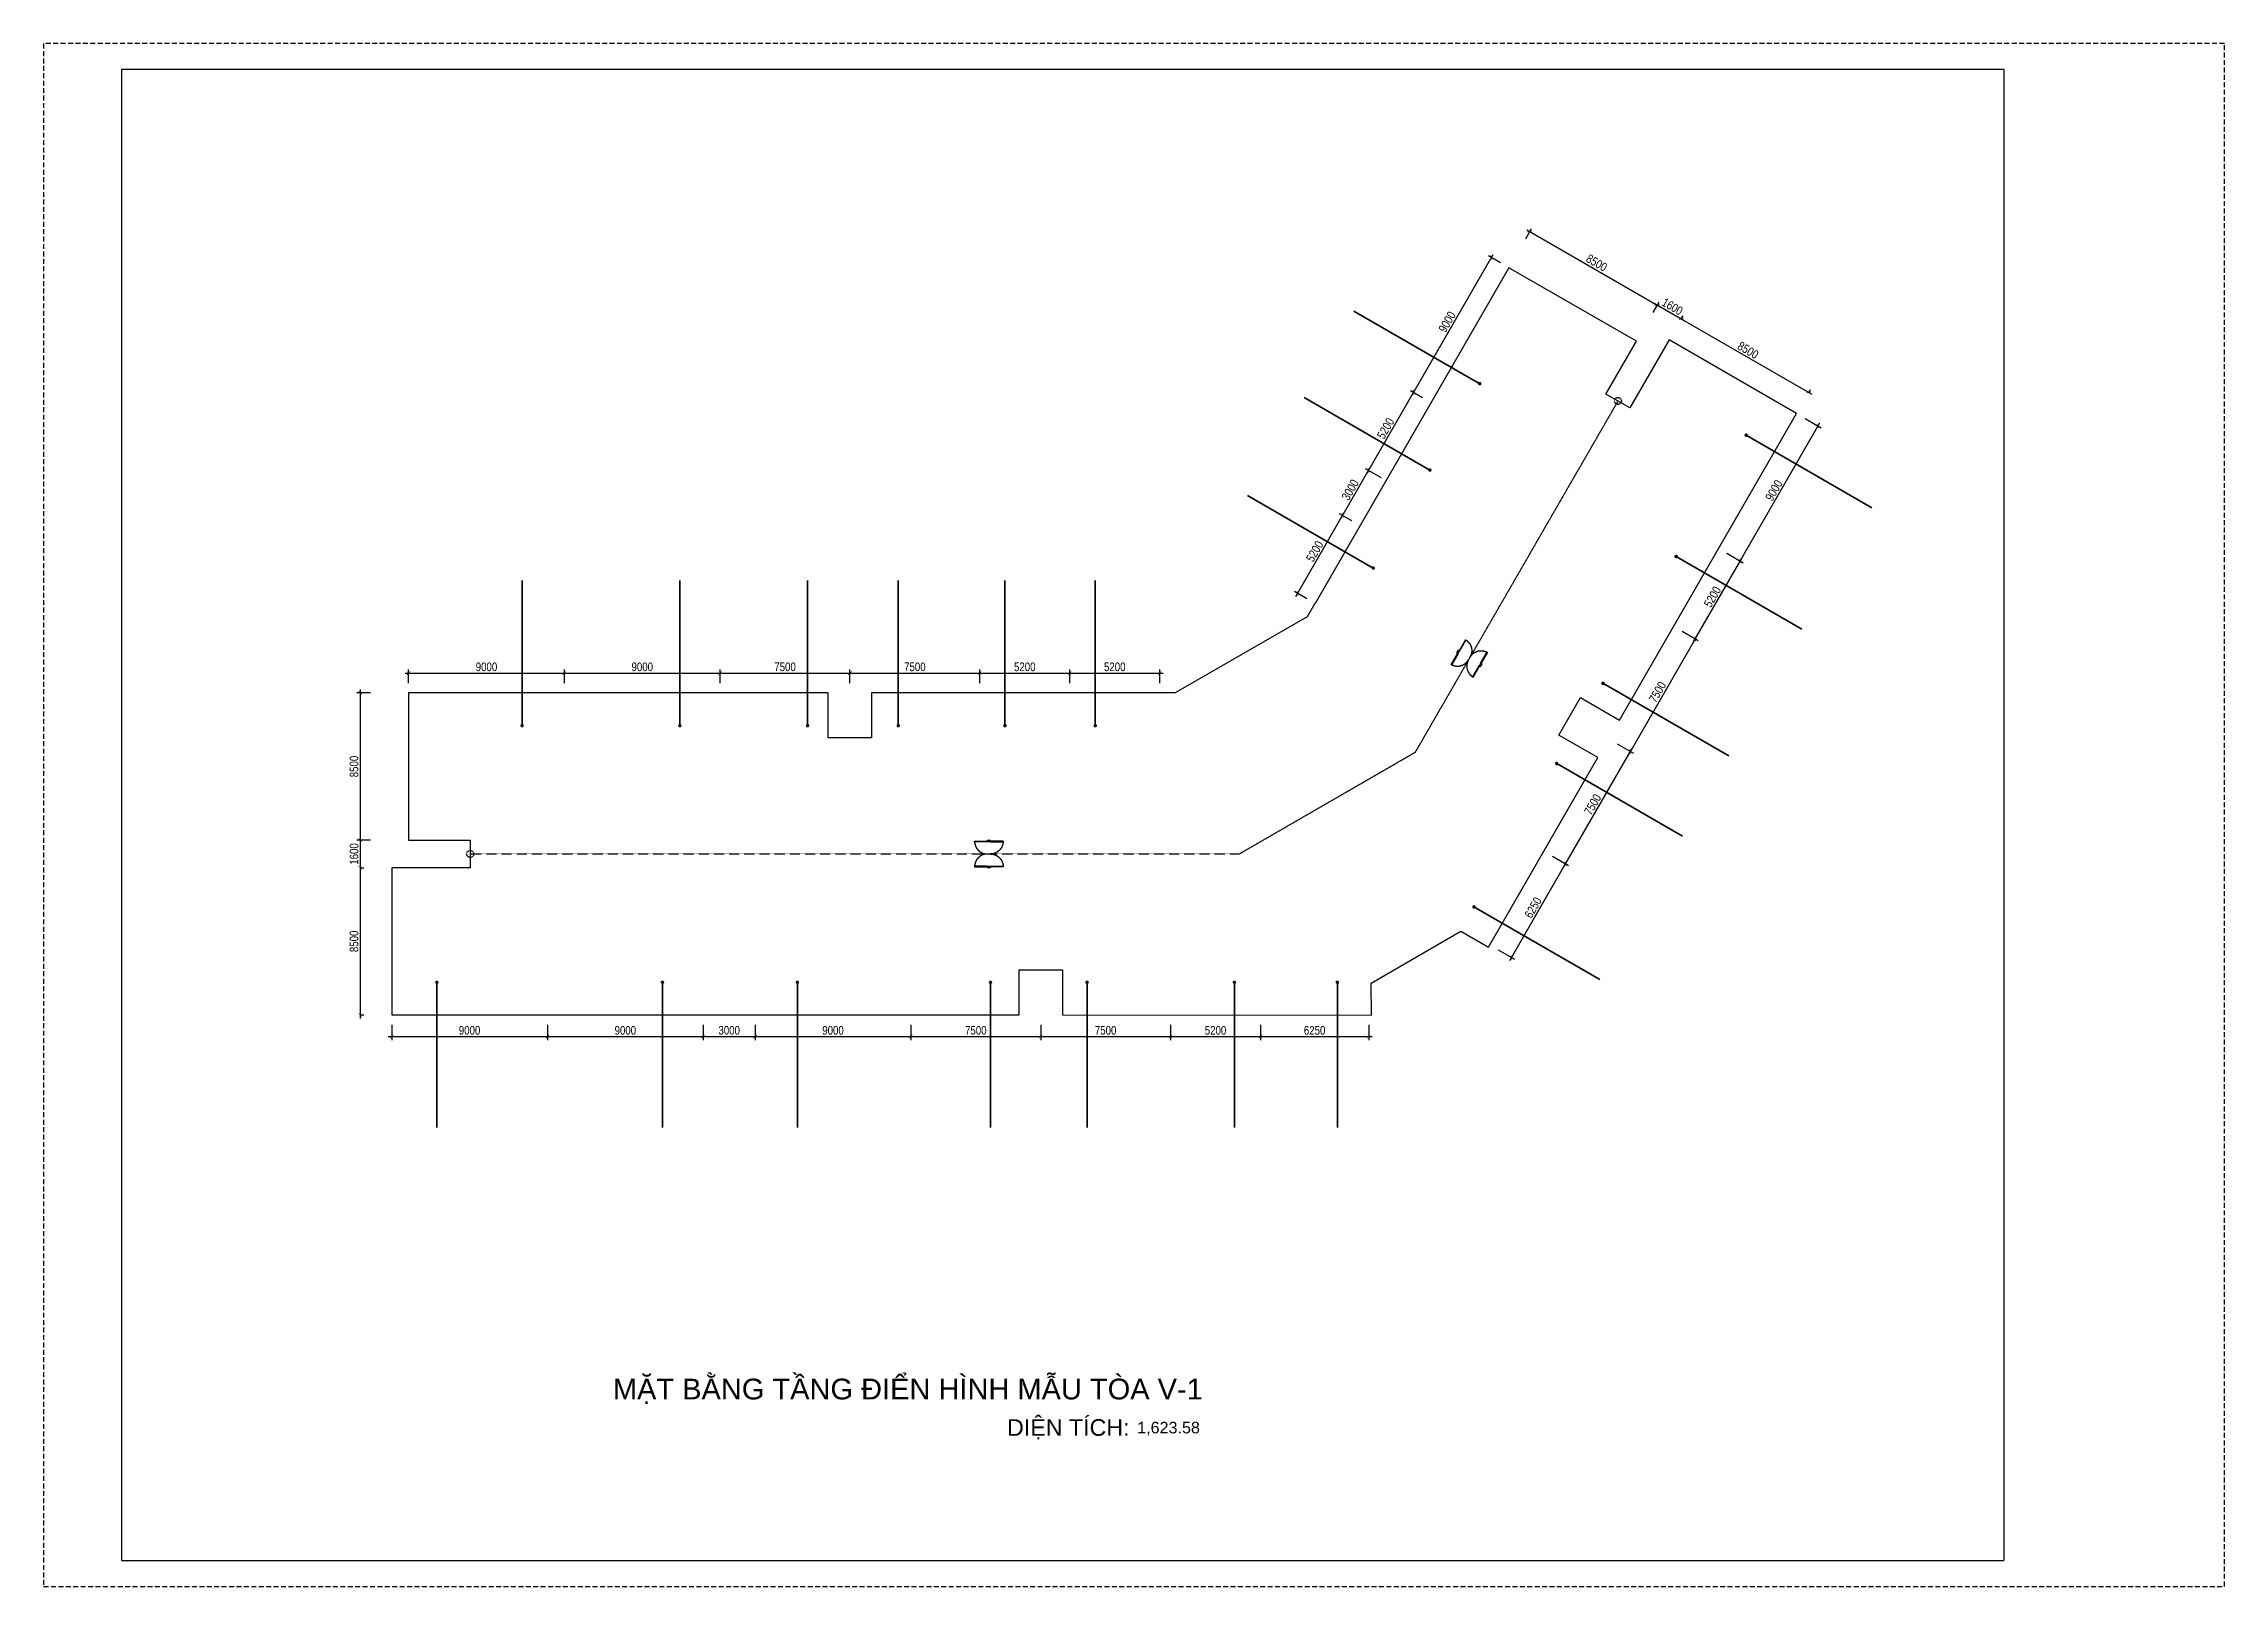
# Model space of a CAD drawing. Header units: millimetres. Extents: x 43 to 126043, y -89269 to -169.
import ezdxf
from ezdxf.enums import TextEntityAlignment as Align

# ---------------------------------------------------------------- set-up
doc = ezdxf.new("R2010")
doc.units = ezdxf.units.MM
doc.linetypes.add('HIDDEN', pattern=[9.525, 6.35, -3.175])
doc.layers.get('0').update_dxf_attribs({"color": 231})
doc.layers.get('DefPoints').update_dxf_attribs({"color": 191})
for name, color, linetype in [('A-DIMS', 8, 'Continuous'), ('A-DOOR', 142, 'Continuous'), ('MDI-BAO', 1, 'Continuous')]:
    doc.layers.add(name, color=color, linetype=linetype)
for name, color, linetype, lineweight in [('A-SHBD', 7, 'Continuous', 35), ('A-TEXT', 255, 'Continuous', 25), ('text', 7, 'Continuous', 20)]:
    doc.layers.add(name, color=color, linetype=linetype, lineweight=lineweight)
doc.layers.add('MDI-HANHLANG', color=5, linetype='HIDDEN', plot=False)
doc.styles.add('250602-MB CO CAU CĂN HO X1-3A-1$0$style1', font='arial.ttf')
doc.styles.add('VTK_Arial', font='arial.ttf', dxfattribs={"width": 0.8})
doc.dimstyles.new('250602-MB CO CAU CĂN HO X1-3A-1$0$Dim_50', dxfattribs={"dimscale": 50, "dimtxt": 2, "dimasz": 1.5, "dimexe": 1, "dimexo": 0, "dimgap": 1, "dimtad": 1, "dimdec": 0, "dimlfac": -1, "dimzin": 12, "dimdsep": 46, "dimtxsty": '250602-MB CO CAU CĂN HO X1-3A-1$0$style1', "dimblk1": '250602-MB CO CAU CĂN HO X1-3A-1$0$_ARCHTICK', "dimblk2": '250602-MB CO CAU CĂN HO X1-3A-1$0$_ARCHTICK', "dimsah": 1, "dimcen": 1.5, "dimdle": 1.5, "dimclrd": 256, "dimclre": 256, "dimclrt": 2, "dimadec": 1, "dimazin": 3, "dimtm": 1e-09, "dimtfac": 0.416667, "dimtdec": 0, "dimtix": 1, "dimtmove": 2, "dimatfit": 3, "dimfxl": 7, "dimfxlon": 1, "dimtolj": 1, "dimtzin": 0, "dimlwd": -1, "dimlwe": -1, "dimarcsym": 1})
doc.dimstyles.new('A-2.5-DIM200', dxfattribs={"dimscale": 200, "dimtxt": 2.5, "dimasz": 1, "dimexe": 1, "dimexo": 0, "dimgap": 0.5, "dimtad": 1, "dimdec": 0, "dimzin": 12, "dimdsep": 46, "dimtxsty": 'VTK_Arial', "dimblk": 'ARCHTICK', "dimcen": 0, "dimdle": 1, "dimclrd": 256, "dimclre": 256, "dimclrt": 7, "dimadec": 1, "dimazin": 3, "dimtfac": 1, "dimtdec": 0, "dimtmove": 0, "dimatfit": 2, "dimfxl": 20, "dimtolj": 1, "dimtzin": 0, "dimlwd": -1, "dimlwe": -1, "dimarcsym": 0})

# ---------------------------------------------------------------- blocks, each defined once
blk = doc.blocks.new('VTK-A1_BoKhungTen')
at = {"layer": 'DefPoints', "linetype": 'HIDDEN', "ltscale": 0.3}
blk.add_lwpolyline([(0, -594), (840, -594), (840, 0), (0, 0)], close=True, dxfattribs=at)
at = {"layer": 'DefPoints'}
for points in [[(755, -10), (30, -10), (30, -584), (755, -584)], [(755, -10), (755, -584)]]:
    blk.add_lwpolyline(points, dxfattribs=at)
blk = doc.blocks.new('*U321')
for p, q in [((-635, -90), (-635, -50)), ((-100, -70), (-635, -70)), ((-100, -90), (-100, -50)), ((-635, -1480), (-635, -1520)), ((-100, -1500), (-635, -1500)), ((-100, -1480), (-100, -1520))]:
    blk.add_line(p, q)
for points in [[(180, 0), (180, -60), (40, -60), (40, -50), (0, -50), (0, 0)], [(0, -50), (0, -90), (-735, -90), (-735, -50)], [(0, -1520), (0, -1480), (-735, -1480), (-735, -1520)], [(180, -1570), (180, -1510), (40, -1510), (40, -1520), (0, -1520), (0, -1570)]]:
    blk.add_lwpolyline(points, close=True)
at = {"linetype": 'HIDDEN', "ltscale": 1000}
for centre, start, end in [((0, -50), 180.00004, 270), ((0, -1520), 90, 179.99996)]:
    blk.add_arc(centre, 735, start, end, dxfattribs=at)
blk = doc.blocks.new('*U318')
for p, q in [((-635, -90), (-635, -50)), ((-100, -70), (-635, -70)), ((-100, -90), (-100, -50)), ((-635, -1480), (-635, -1520)), ((-100, -1500), (-635, -1500)), ((-100, -1480), (-100, -1520))]:
    blk.add_line(p, q)
for points in [[(180, 0), (180, -60), (40, -60), (40, -50), (0, -50), (0, 0)], [(0, -50), (0, -90), (-735, -90), (-735, -50)], [(0, -1520), (0, -1480), (-735, -1480), (-735, -1520)], [(180, -1570), (180, -1510), (40, -1510), (40, -1520), (0, -1520), (0, -1570)]]:
    blk.add_lwpolyline(points, close=True)
at = {"linetype": 'HIDDEN', "ltscale": 1000}
for centre, start, end in [((0, -50), 180.00004, 270), ((0, -1520), 90, 179.99996)]:
    blk.add_arc(centre, 735, start, end, dxfattribs=at)
blk = doc.blocks.new('*U319')
for p, q in [((-635, -90), (-635, -50)), ((-100, -70), (-635, -70)), ((-100, -90), (-100, -50)), ((-635, -1480), (-635, -1520)), ((-100, -1500), (-635, -1500)), ((-100, -1480), (-100, -1520))]:
    blk.add_line(p, q)
for points in [[(180, 0), (180, -60), (40, -60), (40, -50), (0, -50), (0, 0)], [(0, -50), (0, -90), (-735, -90), (-735, -50)], [(0, -1520), (0, -1480), (-735, -1480), (-735, -1520)], [(180, -1570), (180, -1510), (40, -1510), (40, -1520), (0, -1520), (0, -1570)]]:
    blk.add_lwpolyline(points, close=True)
at = {"linetype": 'HIDDEN', "ltscale": 1000}
for centre, start, end in [((0, -50), 180.00004, 270), ((0, -1520), 90, 179.99996)]:
    blk.add_arc(centre, 735, start, end, dxfattribs=at)
blk = doc.blocks.new('*U320')
for p, q in [((-635, -90), (-635, -50)), ((-100, -70), (-635, -70)), ((-100, -90), (-100, -50)), ((-635, -1480), (-635, -1520)), ((-100, -1500), (-635, -1500)), ((-100, -1480), (-100, -1520))]:
    blk.add_line(p, q)
for points in [[(180, 0), (180, -60), (40, -60), (40, -50), (0, -50), (0, 0)], [(0, -50), (0, -90), (-735, -90), (-735, -50)], [(0, -1520), (0, -1480), (-735, -1480), (-735, -1520)], [(180, -1570), (180, -1510), (40, -1510), (40, -1520), (0, -1520), (0, -1570)]]:
    blk.add_lwpolyline(points, close=True)
at = {"linetype": 'HIDDEN', "ltscale": 1000}
for centre, start, end in [((0, -50), 180.00004, 270), ((0, -1520), 90, 179.99996)]:
    blk.add_arc(centre, 735, start, end, dxfattribs=at)
blk = doc.blocks.new('250602-MB CO CAU CĂN HO X1-3A-1$0$_ARCHTICK')
at = {"color": 0, "linetype": 'ByBlock', "const_width": 0.15}
blk.add_lwpolyline([(-0.5, -0.5), (0.5, 0.5)], dxfattribs=at)
blk = doc.blocks.new('_ArchTick')
at = {"color": 0, "linetype": 'ByBlock', "const_width": 0.15}
blk.add_lwpolyline([(-0.5, -0.5), (0.5, 0.5)], dxfattribs=at)
blk = doc.blocks.new('*D322')
at = {"layer": 'A-DIMS', "transparency": 16777216}
for p, q in [((20932, -36519), (30332, -36519)), ((21132, -37102), (21132, -36319)), ((30132, -37102), (30132, -36319))]:
    blk.add_line(p, q, dxfattribs=at)
at = {"layer": 'DefPoints', "color": 0, "transparency": 16777216}
for p in [(30132, -36519), (21132, -37102, 0), (30132, -37102, 0)]:
    blk.add_point(p, dxfattribs=at)
at = {"layer": 'A-DIMS', "transparency": 16777216, "xscale": 200, "yscale": 200, "zscale": 200, "rotation": 180}
blk.add_blockref('_ArchTick', (21132, -36519), dxfattribs=at)
at = {"layer": 'A-DIMS', "transparency": 16777216, "xscale": 200, "yscale": 200, "zscale": 200}
blk.add_blockref('_ArchTick', (30132, -36519), dxfattribs=at)
at = {"layer": 'A-DIMS', "color": 7, "transparency": 16777216, "insert": (25632, -36164), "char_height": 500, "attachment_point": 5, "style": 'VTK_Arial'}
blk.add_mtext('\\A1;9000', dxfattribs=at)
blk = doc.blocks.new('*D323')
at = {"layer": 'A-DIMS', "transparency": 16777216}
for p, q in [((29932, -36519), (39332, -36519)), ((30132, -37102), (30132, -36319)), ((39132, -37102), (39132, -36319))]:
    blk.add_line(p, q, dxfattribs=at)
at = {"layer": 'DefPoints', "color": 0, "transparency": 16777216}
for p in [(39132, -36519), (30132, -37102, 0), (39132, -37102, 0)]:
    blk.add_point(p, dxfattribs=at)
at = {"layer": 'A-DIMS', "transparency": 16777216, "xscale": 200, "yscale": 200, "zscale": 200, "rotation": 180}
blk.add_blockref('_ArchTick', (30132, -36519), dxfattribs=at)
at = {"layer": 'A-DIMS', "transparency": 16777216, "xscale": 200, "yscale": 200, "zscale": 200}
blk.add_blockref('_ArchTick', (39132, -36519), dxfattribs=at)
at = {"layer": 'A-DIMS', "color": 7, "transparency": 16777216, "insert": (34632, -36164), "char_height": 500, "attachment_point": 5, "style": 'VTK_Arial'}
blk.add_mtext('\\A1;9000', dxfattribs=at)
blk = doc.blocks.new('*D324')
at = {"layer": 'A-DIMS', "transparency": 16777216}
for p, q in [((38932, -36519), (46832, -36519)), ((39132, -37102), (39132, -36319)), ((46632, -37102), (46632, -36319))]:
    blk.add_line(p, q, dxfattribs=at)
at = {"layer": 'DefPoints', "color": 0, "transparency": 16777216}
for p in [(46632, -36519), (39132, -37102, 0), (46632, -37102, 0)]:
    blk.add_point(p, dxfattribs=at)
at = {"layer": 'A-DIMS', "transparency": 16777216, "xscale": 200, "yscale": 200, "zscale": 200, "rotation": 180}
blk.add_blockref('_ArchTick', (39132, -36519), dxfattribs=at)
at = {"layer": 'A-DIMS', "transparency": 16777216, "xscale": 200, "yscale": 200, "zscale": 200}
blk.add_blockref('_ArchTick', (46632, -36519), dxfattribs=at)
at = {"layer": 'A-DIMS', "color": 7, "transparency": 16777216, "insert": (42882, -36164), "char_height": 500, "attachment_point": 5, "style": 'VTK_Arial'}
blk.add_mtext('\\A1;7500', dxfattribs=at)
blk = doc.blocks.new('*D325')
at = {"layer": 'A-DIMS', "transparency": 16777216}
for p, q in [((46432, -36519), (54332, -36519)), ((46632, -37102), (46632, -36319)), ((54132, -37102), (54132, -36319))]:
    blk.add_line(p, q, dxfattribs=at)
at = {"layer": 'DefPoints', "color": 0, "transparency": 16777216}
for p in [(54132, -36519), (46632, -37102, 0), (54132, -37102, 0)]:
    blk.add_point(p, dxfattribs=at)
at = {"layer": 'A-DIMS', "transparency": 16777216, "xscale": 200, "yscale": 200, "zscale": 200, "rotation": 180}
blk.add_blockref('_ArchTick', (46632, -36519), dxfattribs=at)
at = {"layer": 'A-DIMS', "transparency": 16777216, "xscale": 200, "yscale": 200, "zscale": 200}
blk.add_blockref('_ArchTick', (54132, -36519), dxfattribs=at)
at = {"layer": 'A-DIMS', "color": 7, "transparency": 16777216, "insert": (50382, -36164), "char_height": 500, "attachment_point": 5, "style": 'VTK_Arial'}
blk.add_mtext('\\A1;7500', dxfattribs=at)
blk = doc.blocks.new('*D326')
at = {"layer": 'A-DIMS', "transparency": 16777216}
for p, q in [((53932, -36519), (59532, -36519)), ((54132, -37102), (54132, -36319)), ((59332, -37102), (59332, -36319))]:
    blk.add_line(p, q, dxfattribs=at)
at = {"layer": 'DefPoints', "color": 0, "transparency": 16777216}
for p in [(59332, -36519), (54132, -37102, 0), (59332, -37102, 0)]:
    blk.add_point(p, dxfattribs=at)
at = {"layer": 'A-DIMS', "transparency": 16777216, "xscale": 200, "yscale": 200, "zscale": 200, "rotation": 180}
blk.add_blockref('_ArchTick', (54132, -36519), dxfattribs=at)
at = {"layer": 'A-DIMS', "transparency": 16777216, "xscale": 200, "yscale": 200, "zscale": 200}
blk.add_blockref('_ArchTick', (59332, -36519), dxfattribs=at)
at = {"layer": 'A-DIMS', "color": 7, "transparency": 16777216, "insert": (56732, -36164), "char_height": 500, "attachment_point": 5, "style": 'VTK_Arial'}
blk.add_mtext('\\A1;5200', dxfattribs=at)
blk = doc.blocks.new('*D327')
at = {"layer": 'A-DIMS', "transparency": 16777216}
for p, q in [((59132, -36519), (64732, -36519)), ((59332, -37102), (59332, -36319)), ((64532, -37102), (64532, -36319))]:
    blk.add_line(p, q, dxfattribs=at)
at = {"layer": 'DefPoints', "color": 0, "transparency": 16777216}
for p in [(64532, -36519), (59332, -37102, 0), (64532, -37102, 0)]:
    blk.add_point(p, dxfattribs=at)
at = {"layer": 'A-DIMS', "transparency": 16777216, "xscale": 200, "yscale": 200, "zscale": 200, "rotation": 180}
blk.add_blockref('_ArchTick', (59332, -36519), dxfattribs=at)
at = {"layer": 'A-DIMS', "transparency": 16777216, "xscale": 200, "yscale": 200, "zscale": 200}
blk.add_blockref('_ArchTick', (64532, -36519), dxfattribs=at)
at = {"layer": 'A-DIMS', "color": 7, "transparency": 16777216, "insert": (61932, -36164), "char_height": 500, "attachment_point": 5, "style": 'VTK_Arial'}
blk.add_mtext('\\A1;5200', dxfattribs=at)
blk = doc.blocks.new('*D328')
at = {"layer": 'A-DIMS', "transparency": 16777216}
for p, q in [((18930, -37668), (18136, -37668)), ((18336, -37468), (18336, -46368)), ((18930, -46168), (18136, -46168))]:
    blk.add_line(p, q, dxfattribs=at)
at = {"layer": 'DefPoints', "color": 0, "transparency": 16777216}
for p in [(18930, -37668, 0), (18336, -46168), (18930, -46168, 0)]:
    blk.add_point(p, dxfattribs=at)
at = {"layer": 'A-DIMS', "transparency": 16777216, "xscale": 200, "yscale": 200, "zscale": 200}
for p, rotation in [((18336, -37668), 90), ((18336, -46168), 270)]:
    blk.add_blockref('_ArchTick', p, dxfattribs=dict(at, rotation=rotation))
at = {"layer": 'A-DIMS', "color": 7, "transparency": 16777216, "insert": (17981, -41918), "char_height": 500, "attachment_point": 5, "rotation": 90, "style": 'VTK_Arial'}
blk.add_mtext('\\A1;8500', dxfattribs=at)
blk = doc.blocks.new('*D329')
at = {"layer": 'A-DIMS', "transparency": 16777216}
for p, q in [((18930, -46168), (18136, -46168)), ((18336, -45968), (18336, -47968)), ((18336, -47768), (18536, -47768))]:
    blk.add_line(p, q, dxfattribs=at)
at = {"layer": 'DefPoints', "color": 0, "transparency": 16777216}
for p in [(18930, -46168, 0), (18336, -47768, 0), (18336, -47768)]:
    blk.add_point(p, dxfattribs=at)
at = {"layer": 'A-DIMS', "transparency": 16777216, "xscale": 200, "yscale": 200, "zscale": 200}
for p, rotation in [((18336, -46168), 90), ((18336, -47768), 270)]:
    blk.add_blockref('_ArchTick', p, dxfattribs=dict(at, rotation=rotation))
at = {"layer": 'A-DIMS', "color": 7, "transparency": 16777216, "insert": (17981, -46968), "char_height": 500, "attachment_point": 5, "rotation": 90, "style": 'VTK_Arial'}
blk.add_mtext('\\A1;1600', dxfattribs=at)
blk = doc.blocks.new('*D330')
at = {"layer": 'A-DIMS', "transparency": 16777216}
for p, q in [((18336, -47568), (18336, -56468)), ((18336, -47768), (18536, -47768)), ((18336, -56268), (18536, -56268))]:
    blk.add_line(p, q, dxfattribs=at)
at = {"layer": 'DefPoints', "color": 0, "transparency": 16777216}
for p in [(18336, -47768, 0), (18336, -56268, 0), (18336, -56268)]:
    blk.add_point(p, dxfattribs=at)
at = {"layer": 'A-DIMS', "transparency": 16777216, "xscale": 200, "yscale": 200, "zscale": 200}
for p, rotation in [((18336, -47768), 90), ((18336, -56268), 270)]:
    blk.add_blockref('_ArchTick', p, dxfattribs=dict(at, rotation=rotation))
at = {"layer": 'A-DIMS', "color": 7, "transparency": 16777216, "insert": (17981, -52018), "char_height": 500, "attachment_point": 5, "rotation": 90, "style": 'VTK_Arial'}
blk.add_mtext('\\A1;8500', dxfattribs=at)
blk = doc.blocks.new('*D331')
at = {"layer": 'A-DIMS', "transparency": 16777216}
for p, q in [((19954, -57514), (29354, -57514)), ((20154, -56835), (20154, -57714)), ((29154, -56835), (29154, -57714))]:
    blk.add_line(p, q, dxfattribs=at)
at = {"layer": 'DefPoints', "color": 0, "transparency": 16777216}
for p in [(20154, -56835, 0), (29154, -56835, 0), (29154, -57514)]:
    blk.add_point(p, dxfattribs=at)
at = {"layer": 'A-DIMS', "transparency": 16777216, "xscale": 200, "yscale": 200, "zscale": 200, "rotation": 180}
blk.add_blockref('_ArchTick', (20154, -57514), dxfattribs=at)
at = {"layer": 'A-DIMS', "transparency": 16777216, "xscale": 200, "yscale": 200, "zscale": 200}
blk.add_blockref('_ArchTick', (29154, -57514), dxfattribs=at)
at = {"layer": 'A-DIMS', "color": 7, "transparency": 16777216, "insert": (24654, -57159), "char_height": 500, "attachment_point": 5, "style": 'VTK_Arial'}
blk.add_mtext('\\A1;9000', dxfattribs=at)
blk = doc.blocks.new('*D332')
at = {"layer": 'A-DIMS', "transparency": 16777216}
for p, q in [((28954, -57514), (38354, -57514)), ((29154, -56835), (29154, -57714)), ((38154, -56835), (38154, -57714))]:
    blk.add_line(p, q, dxfattribs=at)
at = {"layer": 'DefPoints', "color": 0, "transparency": 16777216}
for p in [(29154, -56835, 0), (38154, -56835, 0), (38154, -57514)]:
    blk.add_point(p, dxfattribs=at)
at = {"layer": 'A-DIMS', "transparency": 16777216, "xscale": 200, "yscale": 200, "zscale": 200, "rotation": 180}
blk.add_blockref('_ArchTick', (29154, -57514), dxfattribs=at)
at = {"layer": 'A-DIMS', "transparency": 16777216, "xscale": 200, "yscale": 200, "zscale": 200}
blk.add_blockref('_ArchTick', (38154, -57514), dxfattribs=at)
at = {"layer": 'A-DIMS', "color": 7, "transparency": 16777216, "insert": (33654, -57159), "char_height": 500, "attachment_point": 5, "style": 'VTK_Arial'}
blk.add_mtext('\\A1;9000', dxfattribs=at)
blk = doc.blocks.new('*D333')
at = {"layer": 'A-DIMS', "transparency": 16777216}
for p, q in [((37954, -57514), (41354, -57514)), ((38154, -56835), (38154, -57714)), ((41154, -56835), (41154, -57714))]:
    blk.add_line(p, q, dxfattribs=at)
at = {"layer": 'DefPoints', "color": 0, "transparency": 16777216}
for p in [(38154, -56835, 0), (41154, -56835, 0), (41154, -57514)]:
    blk.add_point(p, dxfattribs=at)
at = {"layer": 'A-DIMS', "transparency": 16777216, "xscale": 200, "yscale": 200, "zscale": 200, "rotation": 180}
blk.add_blockref('_ArchTick', (38154, -57514), dxfattribs=at)
at = {"layer": 'A-DIMS', "transparency": 16777216, "xscale": 200, "yscale": 200, "zscale": 200}
blk.add_blockref('_ArchTick', (41154, -57514), dxfattribs=at)
at = {"layer": 'A-DIMS', "color": 7, "transparency": 16777216, "insert": (39654, -57158), "char_height": 500, "attachment_point": 5, "style": 'VTK_Arial'}
blk.add_mtext('\\A1;3000', dxfattribs=at)
blk = doc.blocks.new('*D334')
at = {"layer": 'A-DIMS', "transparency": 16777216}
for p, q in [((40954, -57514), (50354, -57514)), ((41154, -56835), (41154, -57714)), ((50154, -56835), (50154, -57714))]:
    blk.add_line(p, q, dxfattribs=at)
at = {"layer": 'DefPoints', "color": 0, "transparency": 16777216}
for p in [(41154, -56835, 0), (50154, -56835, 0), (50154, -57514)]:
    blk.add_point(p, dxfattribs=at)
at = {"layer": 'A-DIMS', "transparency": 16777216, "xscale": 200, "yscale": 200, "zscale": 200, "rotation": 180}
blk.add_blockref('_ArchTick', (41154, -57514), dxfattribs=at)
at = {"layer": 'A-DIMS', "transparency": 16777216, "xscale": 200, "yscale": 200, "zscale": 200}
blk.add_blockref('_ArchTick', (50154, -57514), dxfattribs=at)
at = {"layer": 'A-DIMS', "color": 7, "transparency": 16777216, "insert": (45654, -57159), "char_height": 500, "attachment_point": 5, "style": 'VTK_Arial'}
blk.add_mtext('\\A1;9000', dxfattribs=at)
blk = doc.blocks.new('*D335')
at = {"layer": 'A-DIMS', "transparency": 16777216}
for p, q in [((49954, -57514), (57854, -57514)), ((50154, -56835), (50154, -57714)), ((57654, -56835), (57654, -57714))]:
    blk.add_line(p, q, dxfattribs=at)
at = {"layer": 'DefPoints', "color": 0, "transparency": 16777216}
for p in [(50154, -56835, 0), (57654, -56835, 0), (57654, -57514)]:
    blk.add_point(p, dxfattribs=at)
at = {"layer": 'A-DIMS', "transparency": 16777216, "xscale": 200, "yscale": 200, "zscale": 200, "rotation": 180}
blk.add_blockref('_ArchTick', (50154, -57514), dxfattribs=at)
at = {"layer": 'A-DIMS', "transparency": 16777216, "xscale": 200, "yscale": 200, "zscale": 200}
blk.add_blockref('_ArchTick', (57654, -57514), dxfattribs=at)
at = {"layer": 'A-DIMS', "color": 7, "transparency": 16777216, "insert": (53904, -57159), "char_height": 500, "attachment_point": 5, "style": 'VTK_Arial'}
blk.add_mtext('\\A1;7500', dxfattribs=at)
blk = doc.blocks.new('*D336')
at = {"layer": 'A-DIMS', "transparency": 16777216}
for p, q in [((57454, -57514), (65354, -57514)), ((57654, -56835), (57654, -57714)), ((65154, -56835), (65154, -57714))]:
    blk.add_line(p, q, dxfattribs=at)
at = {"layer": 'DefPoints', "color": 0, "transparency": 16777216}
for p in [(57654, -56835, 0), (65154, -56835, 0), (65154, -57514)]:
    blk.add_point(p, dxfattribs=at)
at = {"layer": 'A-DIMS', "transparency": 16777216, "xscale": 200, "yscale": 200, "zscale": 200, "rotation": 180}
blk.add_blockref('_ArchTick', (57654, -57514), dxfattribs=at)
at = {"layer": 'A-DIMS', "transparency": 16777216, "xscale": 200, "yscale": 200, "zscale": 200}
blk.add_blockref('_ArchTick', (65154, -57514), dxfattribs=at)
at = {"layer": 'A-DIMS', "color": 7, "transparency": 16777216, "insert": (61404, -57159), "char_height": 500, "attachment_point": 5, "style": 'VTK_Arial'}
blk.add_mtext('\\A1;7500', dxfattribs=at)
blk = doc.blocks.new('*D337')
at = {"layer": 'A-DIMS', "transparency": 16777216}
for p, q in [((64954, -57514), (70554, -57514)), ((65154, -56835), (65154, -57714)), ((70354, -56835), (70354, -57714))]:
    blk.add_line(p, q, dxfattribs=at)
at = {"layer": 'DefPoints', "color": 0, "transparency": 16777216}
for p in [(65154, -56835, 0), (70354, -56835, 0), (70354, -57514)]:
    blk.add_point(p, dxfattribs=at)
at = {"layer": 'A-DIMS', "transparency": 16777216, "xscale": 200, "yscale": 200, "zscale": 200, "rotation": 180}
blk.add_blockref('_ArchTick', (65154, -57514), dxfattribs=at)
at = {"layer": 'A-DIMS', "transparency": 16777216, "xscale": 200, "yscale": 200, "zscale": 200}
blk.add_blockref('_ArchTick', (70354, -57514), dxfattribs=at)
at = {"layer": 'A-DIMS', "color": 7, "transparency": 16777216, "insert": (67754, -57159), "char_height": 500, "attachment_point": 5, "style": 'VTK_Arial'}
blk.add_mtext('\\A1;5200', dxfattribs=at)
blk = doc.blocks.new('*D338')
at = {"layer": 'A-DIMS', "transparency": 16777216}
for p, q in [((70154, -57514), (76804, -57514)), ((70354, -56835), (70354, -57714)), ((76604, -56835), (76604, -57714))]:
    blk.add_line(p, q, dxfattribs=at)
at = {"layer": 'DefPoints', "color": 0, "transparency": 16777216}
for p in [(70354, -56835, 0), (76604, -56835, 0), (76604, -57514)]:
    blk.add_point(p, dxfattribs=at)
at = {"layer": 'A-DIMS', "transparency": 16777216, "xscale": 200, "yscale": 200, "zscale": 200, "rotation": 180}
blk.add_blockref('_ArchTick', (70354, -57514), dxfattribs=at)
at = {"layer": 'A-DIMS', "transparency": 16777216, "xscale": 200, "yscale": 200, "zscale": 200}
blk.add_blockref('_ArchTick', (76604, -57514), dxfattribs=at)
at = {"layer": 'A-DIMS', "color": 7, "transparency": 16777216, "insert": (73479, -57159), "char_height": 500, "attachment_point": 5, "style": 'VTK_Arial'}
blk.add_mtext('\\A1;6250', dxfattribs=at)
blk = doc.blocks.new('*D339')
at = {"layer": 'A-DIMS', "transparency": 16777216}
for p, q in [((72394, -32094), (75194, -27244)), ((75631, -27727), (74920, -27317)), ((73031, -32231), (72320, -31820))]:
    blk.add_line(p, q, dxfattribs=at)
at = {"layer": 'DefPoints', "color": 0, "transparency": 16777216}
for p in [(75094, -27417), (75631, -27727, 0), (73031, -32231, 0)]:
    blk.add_point(p, dxfattribs=at)
at = {"layer": 'A-DIMS', "transparency": 16777216, "xscale": 200, "yscale": 200, "zscale": 200}
for p, rotation in [((75094, -27417), 60.00000009061122), ((72494, -31920), 240.0000000906113)]:
    blk.add_blockref('_ArchTick', p, dxfattribs=dict(at, rotation=rotation))
at = {"layer": 'A-DIMS', "color": 7, "transparency": 16777216, "insert": (73486, -29491), "char_height": 500, "attachment_point": 5, "rotation": 60, "style": 'VTK_Arial'}
blk.add_mtext('\\A1;5200', dxfattribs=at)
blk = doc.blocks.new('*D340')
at = {"layer": 'A-DIMS', "transparency": 16777216}
for p, q in [((74994, -27590), (76694, -24646)), ((77346, -25253), (76420, -24719)), ((75631, -27727), (74920, -27317))]:
    blk.add_line(p, q, dxfattribs=at)
at = {"layer": 'DefPoints', "color": 0, "transparency": 16777216}
for p in [(76594, -24819), (77346, -25253, 0), (75631, -27727, 0)]:
    blk.add_point(p, dxfattribs=at)
at = {"layer": 'A-DIMS', "transparency": 16777216, "xscale": 200, "yscale": 200, "zscale": 200}
for p, rotation in [((76594, -24819), 60.00000009055861), ((75094, -27417), 240.0000000905586)]:
    blk.add_blockref('_ArchTick', p, dxfattribs=dict(at, rotation=rotation))
at = {"layer": 'A-DIMS', "color": 7, "transparency": 16777216, "insert": (75536, -25940), "char_height": 500, "attachment_point": 5, "rotation": 60, "style": 'VTK_Arial'}
blk.add_mtext('\\A1;3000', dxfattribs=at)
blk = doc.blocks.new('*D341')
at = {"layer": 'A-DIMS', "transparency": 16777216}
for p, q in [((76494, -24992), (79294, -20142)), ((79718, -20618), (79020, -20216)), ((77346, -25253), (76420, -24719))]:
    blk.add_line(p, q, dxfattribs=at)
at = {"layer": 'DefPoints', "color": 0, "transparency": 16777216}
for p in [(79194, -20316), (79718, -20618, 0), (77346, -25253, 0)]:
    blk.add_point(p, dxfattribs=at)
at = {"layer": 'A-DIMS', "transparency": 16777216, "xscale": 200, "yscale": 200, "zscale": 200}
for p, rotation in [((79194, -20316), 60.00000009055861), ((76594, -24819), 240.0000000905586)]:
    blk.add_blockref('_ArchTick', p, dxfattribs=dict(at, rotation=rotation))
at = {"layer": 'A-DIMS', "color": 7, "transparency": 16777216, "insert": (77586, -22390), "char_height": 500, "attachment_point": 5, "rotation": 60, "style": 'VTK_Arial'}
blk.add_mtext('\\A1;5200', dxfattribs=at)
blk = doc.blocks.new('*D342')
at = {"layer": 'A-DIMS', "transparency": 16777216}
for p, q in [((79094, -20489), (83794, -12348)), ((84218, -12824), (83520, -12421)), ((79718, -20618), (79020, -20216))]:
    blk.add_line(p, q, dxfattribs=at)
at = {"layer": 'DefPoints', "color": 0, "transparency": 16777216}
for p in [(83694, -12521), (84218, -12824, 0), (79718, -20618, 0)]:
    blk.add_point(p, dxfattribs=at)
at = {"layer": 'A-DIMS', "transparency": 16777216, "xscale": 200, "yscale": 200, "zscale": 200}
for p, rotation in [((83694, -12521), 60.00000009055861), ((79194, -20316), 240.0000000905586)]:
    blk.add_blockref('_ArchTick', p, dxfattribs=dict(at, rotation=rotation))
at = {"layer": 'A-DIMS', "color": 7, "transparency": 16777216, "insert": (81136, -16241), "char_height": 500, "attachment_point": 5, "rotation": 60, "style": 'VTK_Arial'}
blk.add_mtext('\\A1;9000', dxfattribs=at)
blk = doc.blocks.new('*D343')
at = {"layer": 'A-DIMS', "transparency": 16777216}
for p, q in [((85673, -11438), (86018, -10841)), ((85744, -10914), (93452, -15364)), ((93034, -15688), (93379, -15091))]:
    blk.add_line(p, q, dxfattribs=at)
at = {"layer": 'DefPoints', "color": 0, "transparency": 16777216}
for p in [(85673, -11438, 0), (93034, -15688, 0), (93279, -15264)]:
    blk.add_point(p, dxfattribs=at)
at = {"layer": 'A-DIMS', "transparency": 16777216, "xscale": 200, "yscale": 200, "zscale": 200}
for p, rotation in [((85918, -11014), 150.0000000906192), ((93279, -15264), 330.0000000906193)]:
    blk.add_blockref('_ArchTick', p, dxfattribs=dict(at, rotation=rotation))
at = {"layer": 'A-DIMS', "color": 7, "transparency": 16777216, "insert": (89776, -12831), "char_height": 500, "attachment_point": 5, "rotation": 330, "style": 'VTK_Arial'}
blk.add_mtext('\\A1;8500', dxfattribs=at)
blk = doc.blocks.new('*D344')
at = {"layer": 'A-DIMS', "transparency": 16777216}
for p, q in [((93034, -15688), (93379, -15091)), ((93106, -15164), (94838, -16164)), ((94664, -16064), (94764, -15891))]:
    blk.add_line(p, q, dxfattribs=at)
at = {"layer": 'DefPoints', "color": 0, "transparency": 16777216}
for p in [(93034, -15688, 0), (94664, -16064, 0), (94664, -16064)]:
    blk.add_point(p, dxfattribs=at)
at = {"layer": 'A-DIMS', "transparency": 16777216, "xscale": 200, "yscale": 200, "zscale": 200}
for p, rotation in [((93279, -15264), 150.0000000901913), ((94664, -16064), 330.0000000901913)]:
    blk.add_blockref('_ArchTick', p, dxfattribs=dict(at, rotation=rotation))
at = {"layer": 'A-DIMS', "color": 7, "transparency": 16777216, "insert": (94149, -15356), "char_height": 500, "attachment_point": 5, "rotation": 330, "style": 'VTK_Arial'}
blk.add_mtext('\\A1;1600', dxfattribs=at)
blk = doc.blocks.new('*D345')
at = {"layer": 'A-DIMS', "transparency": 16777216}
for p, q in [((94491, -15964), (102199, -20414)), ((94664, -16064), (94764, -15891)), ((102026, -20314), (102126, -20141))]:
    blk.add_line(p, q, dxfattribs=at)
at = {"layer": 'DefPoints', "color": 0, "transparency": 16777216}
for p in [(94664, -16064, 0), (102026, -20314, 0), (102026, -20314)]:
    blk.add_point(p, dxfattribs=at)
at = {"layer": 'A-DIMS', "transparency": 16777216, "xscale": 200, "yscale": 200, "zscale": 200}
for p, rotation in [((94664, -16064), 150.0000000901913), ((102026, -20314), 330.0000000901913)]:
    blk.add_blockref('_ArchTick', p, dxfattribs=dict(at, rotation=rotation))
at = {"layer": 'A-DIMS', "color": 7, "transparency": 16777216, "insert": (98523, -17881), "char_height": 500, "attachment_point": 5, "rotation": 330, "style": 'VTK_Arial'}
blk.add_mtext('\\A1;8500', dxfattribs=at)
blk = doc.blocks.new('*D346')
at = {"layer": 'A-DIMS', "transparency": 16777216}
for p, q in [((84750, -53125), (88075, -47366)), ((87215, -47100), (88148, -47639)), ((84090, -52513), (85023, -53052))]:
    blk.add_line(p, q, dxfattribs=at)
at = {"layer": 'DefPoints', "color": 0, "transparency": 16777216}
for p in [(87215, -47100, 0), (87975, -47539), (84090, -52513, 0)]:
    blk.add_point(p, dxfattribs=at)
at = {"layer": 'A-DIMS', "transparency": 16777216, "xscale": 200, "yscale": 200, "zscale": 200}
for p, rotation in [((87975, -47539), 59.99999361622174), ((84850, -52952), 239.9999936162217)]:
    blk.add_blockref('_ArchTick', p, dxfattribs=dict(at, rotation=rotation))
at = {"layer": 'A-DIMS', "color": 7, "transparency": 16777216, "insert": (86105, -50068), "char_height": 500, "attachment_point": 5, "rotation": 59.99999, "style": 'VTK_Arial'}
blk.add_mtext('\\A1;6250', dxfattribs=at)
blk = doc.blocks.new('*D347')
at = {"layer": 'A-DIMS', "transparency": 16777216}
for p, q in [((87875, -47713), (91825, -40871)), ((90965, -40605), (91898, -41144)), ((87215, -47100), (88148, -47639))]:
    blk.add_line(p, q, dxfattribs=at)
at = {"layer": 'DefPoints', "color": 0, "transparency": 16777216}
for p in [(90965, -40605, 0), (91725, -41044), (87215, -47100, 0)]:
    blk.add_point(p, dxfattribs=at)
at = {"layer": 'A-DIMS', "transparency": 16777216, "xscale": 200, "yscale": 200, "zscale": 200}
for p, rotation in [((91725, -41044), 59.99999361504501), ((87975, -47539), 239.999993615045)]:
    blk.add_blockref('_ArchTick', p, dxfattribs=dict(at, rotation=rotation))
at = {"layer": 'A-DIMS', "color": 7, "transparency": 16777216, "insert": (89542, -44114), "char_height": 500, "attachment_point": 5, "rotation": 59.99999, "style": 'VTK_Arial'}
blk.add_mtext('\\A1;7500', dxfattribs=at)
blk = doc.blocks.new('*D348')
at = {"layer": 'A-DIMS', "transparency": 16777216}
for p, q in [((91625, -41217), (95575, -34376)), ((94715, -34110), (95648, -34649)), ((90965, -40605), (91898, -41144))]:
    blk.add_line(p, q, dxfattribs=at)
at = {"layer": 'DefPoints', "color": 0, "transparency": 16777216}
for p in [(94715, -34110, 0), (95475, -34549), (90965, -40605, 0)]:
    blk.add_point(p, dxfattribs=at)
at = {"layer": 'A-DIMS', "transparency": 16777216, "xscale": 200, "yscale": 200, "zscale": 200}
for p, rotation in [((95475, -34549), 59.99999361504501), ((91725, -41044), 239.999993615045)]:
    blk.add_blockref('_ArchTick', p, dxfattribs=dict(at, rotation=rotation))
at = {"layer": 'A-DIMS', "color": 7, "transparency": 16777216, "insert": (93292, -37619), "char_height": 500, "attachment_point": 5, "rotation": 59.99999, "style": 'VTK_Arial'}
blk.add_mtext('\\A1;7500', dxfattribs=at)
blk = doc.blocks.new('*D349')
at = {"layer": 'A-DIMS', "transparency": 16777216}
for p, q in [((95375, -34722), (98175, -29872)), ((97302, -29599), (98248, -30146)), ((94715, -34110), (95648, -34649))]:
    blk.add_line(p, q, dxfattribs=at)
at = {"layer": 'DefPoints', "color": 0, "transparency": 16777216}
for p in [(97302, -29599, 0), (98075, -30046), (94715, -34110, 0)]:
    blk.add_point(p, dxfattribs=at)
at = {"layer": 'A-DIMS', "transparency": 16777216, "xscale": 200, "yscale": 200, "zscale": 200}
for p, rotation in [((98075, -30046), 59.99999361504501), ((95475, -34549), 239.999993615045)]:
    blk.add_blockref('_ArchTick', p, dxfattribs=dict(at, rotation=rotation))
at = {"layer": 'A-DIMS', "color": 7, "transparency": 16777216, "insert": (96467, -32120), "char_height": 500, "attachment_point": 5, "rotation": 59.99999, "style": 'VTK_Arial'}
blk.add_mtext('\\A1;5200', dxfattribs=at)
blk = doc.blocks.new('*D350')
at = {"layer": 'A-DIMS', "transparency": 16777216}
for p, q in [((97975, -30219), (102675, -22078)), ((101815, -21813), (102748, -22351)), ((97302, -29599), (98248, -30146))]:
    blk.add_line(p, q, dxfattribs=at)
at = {"layer": 'DefPoints', "color": 0, "transparency": 16777216}
for p in [(101815, -21813, 0), (102575, -22251), (97302, -29599, 0)]:
    blk.add_point(p, dxfattribs=at)
at = {"layer": 'A-DIMS', "transparency": 16777216, "xscale": 200, "yscale": 200, "zscale": 200}
for p, rotation in [((102575, -22251), 59.99999361504501), ((98075, -30046), 239.999993615045)]:
    blk.add_blockref('_ArchTick', p, dxfattribs=dict(at, rotation=rotation))
at = {"layer": 'A-DIMS', "color": 7, "transparency": 16777216, "insert": (100017, -25971), "char_height": 500, "attachment_point": 5, "rotation": 59.99999, "style": 'VTK_Arial'}
blk.add_mtext('\\A1;9000', dxfattribs=at)

msp = doc.modelspace()

# ---------------------------------------------------------------- linework, layer by layer
at = {"layer": 'MDI-BAO'}
msp.add_lwpolyline([(73044.7, -33271.5), (65423.7, -37668.3), (64681.8, -37668.3), (47881.8, -37668.3), (47881.7, -40268.3), (45381.7, -40268.3), (45381.8, -37668.3), (21131.8, -37668.3), (21131.8, -46168.3), (24689.2, -46168.3), (24689.2, -47768.2), (20154.2, -47768.3), (20154.2, -56268.2), (56404.3, -56268.2), (56404.2, -53668.2), (58904.2, -53668.2), (58904.2, -56268.2), (76757.8, -56271.4), (76754.2, -54421.9), (81924.9, -51436.6), (83523.9, -52359.8), (89848.9, -41404.5), (87597.2, -40104.6), (88847.2, -37939.5), (91098.9, -39239.5), (101323.9, -21529.2), (93962.7, -17279.2), (91695.2, -21206.7), (90309.5, -20406.7), (92068.6, -17359.8), (84707.4, -13109.8), (73508.8, -32506.4), (73490.6, -32495.9)], close=True, dxfattribs=at)
at = {"layer": 'MDI-HANHLANG', "linetype": 'HIDDEN'}
for p, q in [((91002.4, -20806.7), (79276.9, -41115.8)), ((79276.9, -41115.8), (69140.1, -46968.3)), ((24689.2, -46968.3), (69140.1, -46968.3))]:
    msp.add_line(p, q, dxfattribs=at)
at = {"layer": 'MDI-HANHLANG'}
for centre in [(91002.4, -20806.7), (24689.2, -46968.3)]:
    msp.add_circle(centre, 200, dxfattribs=at)

# ---------------------------------------------------------------- block references
at = {"layer": 'A-DOOR', "rotation": 59.99999999999997}
msp.add_blockref('*U320', (81689.6, -35360.6), dxfattribs=at)
at = {"layer": 'A-DOOR', "xscale": -1, "rotation": 59.99999999999994}
msp.add_blockref('*U319', (81779.6, -35204.7), dxfattribs=at)
at = {"layer": 'A-DOOR'}
msp.add_blockref('*U321', (54567.1, -46186.3), dxfattribs=at)
at = {"layer": 'A-DOOR', "xscale": -1}
msp.add_blockref('*U318', (54747.1, -46186.3), dxfattribs=at)
at = {"layer": 'DefPoints', "xscale": 150, "yscale": 150, "zscale": 150}
msp.add_blockref('VTK-A1_BoKhungTen', (43.4, -168.9), dxfattribs=at)

# ---------------------------------------------------------------- texts
at = {"layer": 'A-TEXT', "style": 'VTK_Arial'}
msp.add_text('1,623.58', height=666.67, dxfattribs=at).set_placement((63227.4, -80432.4))
at = {"layer": 'text', "style": 'VTK_Arial'}
msp.add_text('MẶT BẰNG TẦNG ĐIỂN HÌNH MẪU TÒA V-1', height=1200, dxfattribs=at).set_placement((49976, -78472.4), align=Align.CENTER)
msp.add_text('DIỆN TÍCH:', height=960, dxfattribs=at).set_placement((55709, -80574.4))

# ---------------------------------------------------------------- dimensions: what is measured, and where the dimension line sits
at = {"layer": 'A-DIMS'}
for p1, p2, distance, picture, middle in [((85672.6, -11438, 0), (93033.8, -15688, 0), 489.8, '*D343', (89775.8, -12831.2)), ((73031.1, -32230.6, 0), (75631.1, -27727.3, 0), 620.6, '*D339', (73486, -29491)), ((84089.6, -52513.1, 0), (87214.6, -47100.5, 0), -877.8, '*D346', (86104.6, -50068.1))]:
    dim = msp.add_aligned_dim(p1=p1, p2=p2, distance=distance, dimstyle='A-2.5-DIM200', override={"dimpost": '\\X', "dimtmove": 1}, dxfattribs=at)
    dim.commit()
    dim.dimension.update_dxf_attribs({"geometry": picture, "text_midpoint": middle})
for base, p1, p2, angle, picture, middle in [((83693.7, -12521.4), (79718.1, -20618.4, 0), (84218.1, -12824.1, 0), 240, '*D342', (81136, -16240.8)), ((94664.4, -16063.9), (93033.8, -15688, 0), (94664.4, -16063.9, 0), 150, '*D344', (94149.2, -15356.2)), ((102025.6, -20313.9), (94664.4, -16063.9, 0), (102025.6, -20313.9, 0), 150, '*D345', (98522.6, -17881.2)), ((79193.7, -20315.6), (77345.9, -25253.2, 0), (79718.1, -20618.4, 0), 240, '*D341', (77586, -22389.6)), ((102574.8, -22251.4), (97301.6, -29599.3, 0), (101814.6, -21812.5, 0), 239.999994, '*D350', (100017.1, -25970.9)), ((76593.7, -24818.9), (75631.1, -27727.3, 0), (77345.9, -25253.2, 0), 240, '*D340', (75535.9, -25940.2)), ((98074.8, -30045.7), (94714.6, -34110.1, 0), (97301.6, -29599.3, 0), 239.999994, '*D349', (96467.1, -32119.7)), ((95474.8, -34549), (90964.6, -40605.3, 0), (94714.6, -34110.1, 0), 239.999994, '*D348', (93292.1, -37619)), ((18336.1, -46168.2), (18930, -37668.2, 0), (18930, -46168.2, 0), 90, '*D328', (17980.8, -41918.2)), ((91724.8, -41044.2), (87214.6, -47100.5, 0), (90964.6, -40605.3, 0), 239.999994, '*D347', (89542.1, -44114.1)), ((18336.1, -47768.2), (18930, -46168.2, 0), (18336.1, -47768.2, 0), 90, '*D329', (17980.8, -46968.2)), ((18336.1, -56268.2), (18336.1, -47768.2, 0), (18336.1, -56268.2, 0), 90, '*D330', (17980.8, -52018.2))]:
    dim = msp.add_linear_dim(base=base, p1=p1, p2=p2, angle=angle, dimstyle='A-2.5-DIM200', override={"dimpost": '\\X', "dimtmove": 1}, dxfattribs=at)
    dim.commit()
    dim.dimension.update_dxf_attribs({"geometry": picture, "text_midpoint": middle})
for base, p1, p2, picture, middle in [((30131.8, -36518.8), (21131.8, -37101.7, 0), (30131.8, -37101.7, 0), '*D322', (25631.8, -36163.6)), ((39131.8, -36518.8), (30131.8, -37101.7, 0), (39131.8, -37101.7, 0), '*D323', (34631.8, -36163.6)), ((46631.8, -36518.8), (39131.8, -37101.7, 0), (46631.8, -37101.7, 0), '*D324', (42881.8, -36163.6)), ((54131.8, -36518.8), (46631.8, -37101.7, 0), (54131.8, -37101.7, 0), '*D325', (50381.8, -36163.6)), ((59331.8, -36518.8), (54131.8, -37101.7, 0), (59331.8, -37101.7, 0), '*D326', (56731.8, -36163.6)), ((64531.8, -36518.8), (59331.8, -37101.7, 0), (64531.8, -37101.7, 0), '*D327', (61931.8, -36163.6)), ((29154.2, -57513.8), (20154.2, -56834.8, 0), (29154.2, -56834.8, 0), '*D331', (24654.2, -57158.5)), ((38154.2, -57513.8), (29154.2, -56834.8, 0), (38154.2, -56834.8, 0), '*D332', (33654.2, -57158.5)), ((41154.2, -57513.8), (38154.2, -56834.8, 0), (41154.2, -56834.8, 0), '*D333', (39654.2, -57158.4)), ((50154.2, -57513.8), (41154.2, -56834.8, 0), (50154.2, -56834.8, 0), '*D334', (45654.2, -57158.5)), ((57654.2, -57513.8), (50154.2, -56834.8, 0), (57654.2, -56834.8, 0), '*D335', (53904.2, -57158.5)), ((65154.2, -57513.8), (57654.2, -56834.8, 0), (65154.2, -56834.8, 0), '*D336', (61404.2, -57158.5)), ((70354.2, -57513.8), (65154.2, -56834.8, 0), (70354.2, -56834.8, 0), '*D337', (67754.2, -57158.5)), ((76604.2, -57513.8), (70354.2, -56834.8, 0), (76604.2, -56834.8, 0), '*D338', (73479.2, -57158.5))]:
    dim = msp.add_linear_dim(base=base, p1=p1, p2=p2, dimstyle='A-2.5-DIM200', override={"dimpost": '\\X', "dimtmove": 1}, dxfattribs=at)
    dim.commit()
    dim.dimension.update_dxf_attribs({"geometry": picture, "text_midpoint": middle})

# ---------------------------------------------------------------- leaders
at = {"layer": 'A-SHBD'}
for points in [[(83017.8, -19808.8, 0), (75752.3, -15614)], [(80136.7, -24798.8, 0), (72871.2, -20604)], [(98415, -22782.2, 0), (105680.5, -26977.1)], [(76868.5, -30459.5, 0), (69603, -26264.7)], [(94369, -29791.1, 0), (101634.5, -33985.9)], [(27688.4, -39557.8, 0), (27688.4, -31168.3)], [(36803.3, -39560.8, 0), (36803.2, -31171.3)], [(44185.7, -39557.8, 0), (44185.7, -31168.3)], [(49423.9, -39557.8, 0), (49423.8, -31168.3)], [(55588.6, -39557.8, 0), (55588.5, -31168.3)], [(60803.8, -39557.8, 0), (60803.7, -31168.2)], [(90140.9, -37114.3, 0), (97406.4, -41309.1)], [(87466.5, -41746.6, 0), (94732, -45941.4)], [(82686.4, -50025.9, 0), (89951.9, -54220.7)], [(22762.3, -54382.4, 0), (22762.3, -62771.9)], [(35800.2, -54382.5, 0), (35800.2, -62772.1)], [(43594.9, -54382.5, 0), (43594.8, -62772.1)], [(54752.3, -54382.3, 0), (54752.2, -62771.8)], [(60329.1, -54382.3, 0), (60329.1, -62771.8)], [(68846.8, -54381.9, 0), (68846.8, -62771.4)], [(74792.4, -54382.3, 0), (74792.3, -62771.8)]]:
    msp.add_leader(points, dimstyle='250602-MB CO CAU CĂN HO X1-3A-1$0$Dim_50', override={"dimasz": 4, "dimtad": 0, "dimldrblk": 'Dot', "dimtfill": 1}, dxfattribs=at)

doc.saveas('drawing.dxf')
